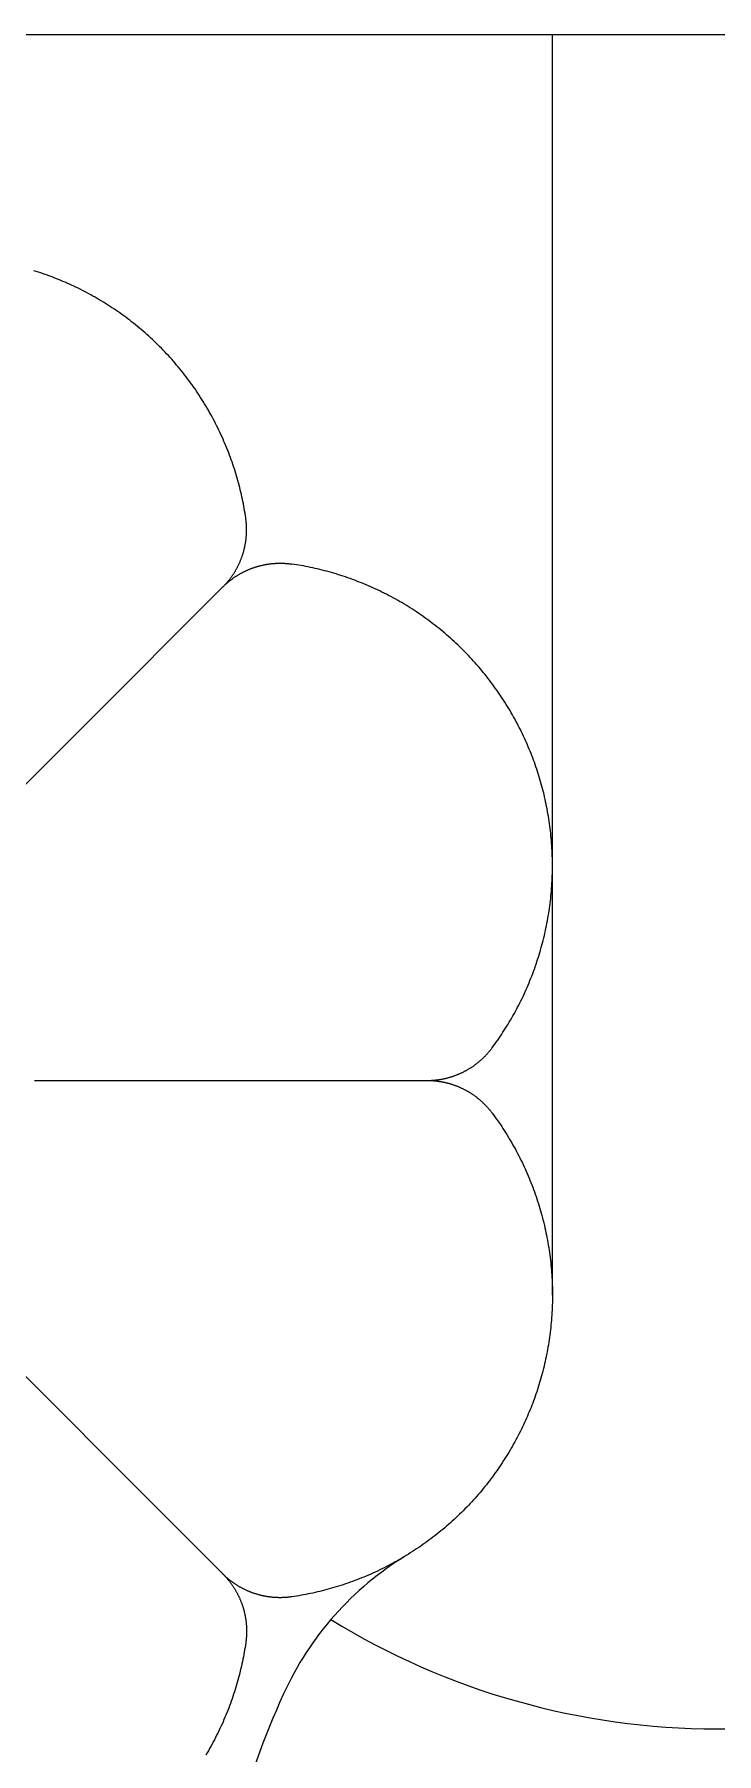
# Model space of a CAD drawing. Extents: x -111 to 2985, y -118 to 122.
# Drawn here: x 92.56 to 94.92, y 108.78 to 114.73 of the extents above; entities that cross this region are included whole.
import ezdxf

# ---------------------------------------------------------------- set-up
doc = ezdxf.new("R2010")
doc.units = 0
doc.layers.add('LAYER_03', color=5, linetype='CONTINUOUS')

msp = doc.modelspace()

# ---------------------------------------------------------------- linework, layer by layer
at = {"layer": 'LAYER_03'}
for points in [[(73.9139, 114.7293), (115.9333, 114.7293)], [(94.3547, 110.363), (94.3547, 114.7293)], [(92.2505, 111.8533), (93.213, 112.8158), (93.2144, 112.8172), (93.2158, 112.8186), (93.2171, 112.82), (93.2185, 112.8214), (93.2199, 112.8229), (93.2212, 112.8243), (93.2225, 112.8258), (93.2239, 112.8273), (93.2252, 112.8288), (93.2265, 112.8303), (93.2278, 112.8318), (93.2291, 112.8333), (93.2304, 112.8349), (93.2317, 112.8364), (93.2329, 112.838), (93.2342, 112.8395), (93.2354, 112.8411), (93.2367, 112.8427), (93.2379, 112.8443), (93.2391, 112.8459), (93.2403, 112.8475), (93.2415, 112.8492), (93.2427, 112.8508), (93.2439, 112.8525), (93.2451, 112.8541), (93.2462, 112.8558), (93.2473, 112.8575), (93.2485, 112.8592), (93.2496, 112.8609), (93.2507, 112.8626), (93.2518, 112.8643), (93.2529, 112.8661), (93.254, 112.8678), (93.255, 112.8696), (93.2561, 112.8713), (93.2571, 112.8731), (93.2581, 112.8749), (93.2592, 112.8767), (93.2602, 112.8785), (93.2612, 112.8803), (93.2621, 112.8821), (93.2631, 112.8839), (93.264, 112.8858), (93.265, 112.8876), (93.2659, 112.8894), (93.2668, 112.8913), (93.2677, 112.8932), (93.2686, 112.895), (93.2695, 112.8969), (93.2703, 112.8988), (93.2712, 112.9007), (93.272, 112.9026), (93.2728, 112.9045), (93.2736, 112.9064), (93.2744, 112.9083), (93.2752, 112.9102), (93.2759, 112.9122), (93.2767, 112.9141), (93.2774, 112.916), (93.2781, 112.918), (93.2788, 112.9199), (93.2795, 112.9219), (93.2802, 112.9239), (93.2809, 112.9258), (93.2815, 112.9278), (93.2821, 112.9298), (93.2828, 112.9318), (93.2834, 112.9338), (93.284, 112.9357), (93.2845, 112.9377), (93.2851, 112.9397), (93.2856, 112.9417), (93.2862, 112.9437), (93.2867, 112.9458), (93.2872, 112.9478), (93.2876, 112.9498), (93.2881, 112.9518), (93.2886, 112.9538), (93.289, 112.9558), (93.2894, 112.9579), (93.2898, 112.9599), (93.2902, 112.9619), (93.2906, 112.964), (93.291, 112.966), (93.2913, 112.968), (93.2916, 112.9701), (93.2919, 112.9721), (93.2922, 112.9741), (93.2925, 112.9762), (93.2928, 112.9782), (93.2931, 112.9803), (93.2933, 112.9823), (93.2935, 112.9844), (93.2937, 112.9864), (93.2939, 112.9884), (93.2941, 112.9905), (93.2943, 112.9925), (93.2944, 112.9946), (93.2946, 112.9966), (93.2947, 112.9986), (93.2948, 113.0007), (93.2949, 113.0027), (93.2949, 113.0047), (93.295, 113.0068), (93.295, 113.0088), (93.2951, 113.0108), (93.2951, 113.0128), (93.2951, 113.0149), (93.2951, 113.0169), (93.295, 113.0189), (93.295, 113.0209), (93.2949, 113.0229), (93.2949, 113.025), (93.2948, 113.027), (93.2947, 113.029), (93.2946, 113.031), (93.2944, 113.033), (93.2943, 113.035), (93.2941, 113.0369), (93.294, 113.0389), (93.2938, 113.0409), (93.2936, 113.0429), (93.2934, 113.0449), (93.2932, 113.0468), (93.2929, 113.0488), (93.2927, 113.0507), (93.2924, 113.0527), (93.2921, 113.0546), (93.2909, 113.0627), (93.2896, 113.0708), (93.2883, 113.0789), (93.2869, 113.0869), (93.2854, 113.095), (93.2839, 113.1031), (93.2823, 113.1112), (93.2806, 113.1193), (93.2788, 113.1274), (93.277, 113.1355), (93.2752, 113.1436), (93.2732, 113.1517), (93.2712, 113.1598), (93.2691, 113.1678), (93.267, 113.1759), (93.2648, 113.184), (93.2625, 113.1921), (93.2602, 113.2002), (93.2577, 113.2082), (93.2553, 113.2163), (93.2527, 113.2243), (93.2501, 113.2324), (93.2474, 113.2404), (93.2447, 113.2484), (93.2418, 113.2564), (93.239, 113.2644), (93.236, 113.2724), (93.233, 113.2804), (93.2299, 113.2883), (93.2267, 113.2962), (93.2235, 113.3042), (93.2202, 113.3121), (93.2168, 113.3199), (93.2134, 113.3278), (93.2099, 113.3356), (93.2063, 113.3435), (93.2027, 113.3513), (93.199, 113.359), (93.1952, 113.3668), (93.1914, 113.3745), (93.1875, 113.3822), (93.1835, 113.3899), (93.1795, 113.3975), (93.1754, 113.4052), (93.1713, 113.4127), (93.167, 113.4203), (93.1627, 113.4278), (93.1584, 113.4353), (93.154, 113.4428), (93.1495, 113.4502), (93.1449, 113.4576), (93.1403, 113.465), (93.1357, 113.4723), (93.1309, 113.4796), (93.1261, 113.4869), (93.1213, 113.4941), (93.1164, 113.5013), (93.1114, 113.5085), (93.1064, 113.5156), (93.1013, 113.5226), (93.0961, 113.5297), (93.0909, 113.5366), (93.0856, 113.5436), (93.0803, 113.5505), (93.0749, 113.5573), (93.0695, 113.5641), (93.064, 113.5709), (93.0584, 113.5776), (93.0528, 113.5843), (93.0472, 113.5909), (93.0415, 113.5975), (93.0357, 113.604), (93.0299, 113.6105), (93.024, 113.6169), (93.0181, 113.6233), (93.0121, 113.6296), (93.0061, 113.6358), (93, 113.6421), (92.9939, 113.6482), (92.9878, 113.6543), (92.9816, 113.6604), (92.9753, 113.6664), (92.969, 113.6723), (92.9627, 113.6782), (92.9563, 113.6841), (92.9498, 113.6898), (92.9434, 113.6956), (92.9369, 113.7012), (92.9303, 113.7068), (92.9237, 113.7124), (92.9171, 113.7179), (92.9104, 113.7233), (92.9037, 113.7287), (92.8969, 113.734), (92.8902, 113.7392), (92.8833, 113.7444), (92.8765, 113.7495), (92.8696, 113.7546), (92.8627, 113.7596), (92.8557, 113.7646), (92.8487, 113.7694), (92.8417, 113.7743), (92.8347, 113.779), (92.8276, 113.7837), (92.8205, 113.7883), (92.8134, 113.7929), (92.8062, 113.7974), (92.799, 113.8019), (92.7918, 113.8062), (92.7846, 113.8105), (92.7774, 113.8148), (92.7701, 113.819), (92.7628, 113.8231), (92.7555, 113.8271), (92.7481, 113.8311), (92.7408, 113.8351), (92.7334, 113.8389), (92.726, 113.8427), (92.7186, 113.8465), (92.7112, 113.8501), (92.7038, 113.8537), (92.6963, 113.8573), (92.6888, 113.8607), (92.6814, 113.8641), (92.6739, 113.8675), (92.6664, 113.8708), (92.6589, 113.874), (92.6513, 113.8771), (92.6438, 113.8802), (92.6362, 113.8833), (92.6286, 113.8862), (92.6209, 113.8892), (92.6132, 113.892), (92.6055, 113.8949), (92.5977, 113.8976), (92.5899, 113.9004), (92.5821, 113.903), (92.5742, 113.9056), (92.5663, 113.9081), (92.5583, 113.9106)], [(92.5598, 111.1065), (93.921, 111.1065), (93.923, 111.1065), (93.925, 111.1065), (93.9269, 111.1065), (93.9289, 111.1066), (93.9309, 111.1067), (93.9329, 111.1067), (93.9348, 111.1068), (93.9368, 111.1069), (93.9388, 111.107), (93.9408, 111.1072), (93.9428, 111.1073), (93.9448, 111.1075), (93.9468, 111.1077), (93.9488, 111.1079), (93.9508, 111.1081), (93.9528, 111.1083), (93.9548, 111.1085), (93.9568, 111.1088), (93.9588, 111.109), (93.9608, 111.1093), (93.9628, 111.1096), (93.9648, 111.1099), (93.9668, 111.1102), (93.9688, 111.1106), (93.9708, 111.1109), (93.9728, 111.1113), (93.9748, 111.1117), (93.9768, 111.1121), (93.9788, 111.1125), (93.9808, 111.1129), (93.9828, 111.1134), (93.9848, 111.1138), (93.9868, 111.1143), (93.9888, 111.1148), (93.9908, 111.1153), (93.9928, 111.1158), (93.9947, 111.1164), (93.9967, 111.1169), (93.9987, 111.1175), (94.0007, 111.118), (94.0026, 111.1186), (94.0046, 111.1192), (94.0066, 111.1199), (94.0085, 111.1205), (94.0105, 111.1212), (94.0125, 111.1218), (94.0144, 111.1225), (94.0164, 111.1232), (94.0183, 111.1239), (94.0202, 111.1246), (94.0222, 111.1254), (94.0241, 111.1261), (94.026, 111.1269), (94.028, 111.1277), (94.0299, 111.1285), (94.0318, 111.1293), (94.0337, 111.1301), (94.0356, 111.131), (94.0375, 111.1318), (94.0394, 111.1327), (94.0412, 111.1336), (94.0431, 111.1345), (94.045, 111.1354), (94.0468, 111.1363), (94.0487, 111.1372), (94.0505, 111.1382), (94.0524, 111.1392), (94.0542, 111.1401), (94.056, 111.1411), (94.0578, 111.1421), (94.0596, 111.1432), (94.0614, 111.1442), (94.0632, 111.1452), (94.065, 111.1463), (94.0668, 111.1474), (94.0685, 111.1485), (94.0703, 111.1496), (94.0721, 111.1507), (94.0738, 111.1518), (94.0755, 111.1529), (94.0772, 111.1541), (94.079, 111.1552), (94.0807, 111.1564), (94.0824, 111.1576), (94.084, 111.1588), (94.0857, 111.16), (94.0874, 111.1612), (94.089, 111.1624), (94.0907, 111.1637), (94.0923, 111.1649), (94.0939, 111.1662), (94.0955, 111.1675), (94.0971, 111.1687), (94.0987, 111.17), (94.1003, 111.1713), (94.1019, 111.1727), (94.1034, 111.174), (94.105, 111.1753), (94.1065, 111.1767), (94.1081, 111.178), (94.1096, 111.1794), (94.1111, 111.1808), (94.1126, 111.1822), (94.114, 111.1835), (94.1155, 111.1849), (94.117, 111.1864), (94.1184, 111.1878), (94.1198, 111.1892), (94.1213, 111.1907), (94.1227, 111.1921), (94.1241, 111.1936), (94.1254, 111.195), (94.1268, 111.1965), (94.1282, 111.198), (94.1295, 111.1995), (94.1309, 111.201), (94.1322, 111.2025), (94.1335, 111.204), (94.1348, 111.2055), (94.1361, 111.207), (94.1373, 111.2085), (94.1386, 111.2101), (94.1398, 111.2116), (94.1411, 111.2132), (94.1423, 111.2147), (94.1435, 111.2163), (94.1447, 111.2179), (94.1459, 111.2194), (94.1507, 111.226), (94.1555, 111.2326), (94.1603, 111.2393), (94.165, 111.246), (94.1697, 111.2527), (94.1743, 111.2595), (94.1789, 111.2664), (94.1834, 111.2733), (94.1879, 111.2803), (94.1924, 111.2873), (94.1967, 111.2943), (94.2011, 111.3014), (94.2054, 111.3085), (94.2097, 111.3157), (94.2139, 111.323), (94.218, 111.3302), (94.2221, 111.3376), (94.2262, 111.3449), (94.2302, 111.3523), (94.2341, 111.3598), (94.238, 111.3673), (94.2418, 111.3748), (94.2456, 111.3824), (94.2493, 111.39), (94.253, 111.3977), (94.2566, 111.4054), (94.2601, 111.4131), (94.2636, 111.4209), (94.2671, 111.4287), (94.2704, 111.4365), (94.2738, 111.4444), (94.277, 111.4523), (94.2802, 111.4603), (94.2833, 111.4682), (94.2864, 111.4763), (94.2894, 111.4843), (94.2924, 111.4924), (94.2952, 111.5005), (94.2981, 111.5087), (94.3008, 111.5168), (94.3035, 111.525), (94.3061, 111.5333), (94.3087, 111.5415), (94.3112, 111.5498), (94.3136, 111.5581), (94.316, 111.5665), (94.3183, 111.5748), (94.3205, 111.5832), (94.3226, 111.5916), (94.3247, 111.6), (94.3268, 111.6085), (94.3287, 111.6169), (94.3306, 111.6254), (94.3324, 111.6339), (94.3341, 111.6425), (94.3358, 111.651), (94.3374, 111.6596), (94.339, 111.6681), (94.3404, 111.6767), (94.3418, 111.6853), (94.3431, 111.6939), (94.3444, 111.7025), (94.3456, 111.7112), (94.3467, 111.7198), (94.3477, 111.7285), (94.3487, 111.7371), (94.3496, 111.7458), (94.3504, 111.7545), (94.3512, 111.7631), (94.3518, 111.7718), (94.3524, 111.7805), (94.353, 111.7892), (94.3534, 111.7979), (94.3538, 111.8066), (94.3542, 111.8153), (94.3544, 111.824), (94.3546, 111.8326), (94.3547, 111.8413), (94.3547, 111.85), (94.3547, 111.8587), (94.3546, 111.8674), (94.3544, 111.876), (94.3542, 111.8847), (94.3538, 111.8933), (94.3534, 111.902), (94.353, 111.9106), (94.3525, 111.9192), (94.3519, 111.9279), (94.3512, 111.9365), (94.3504, 111.945), (94.3496, 111.9536), (94.3488, 111.9622), (94.3478, 111.9707), (94.3468, 111.9792), (94.3457, 111.9877), (94.3446, 111.9962), (94.3433, 112.0047), (94.342, 112.0132), (94.3407, 112.0216), (94.3393, 112.03), (94.3378, 112.0384), (94.3362, 112.0468), (94.3346, 112.0551), (94.3329, 112.0634), (94.3312, 112.0717), (94.3294, 112.08), (94.3275, 112.0882), (94.3256, 112.0964), (94.3236, 112.1046), (94.3215, 112.1128), (94.3194, 112.1209), (94.3172, 112.129), (94.3149, 112.1371), (94.3126, 112.1451), (94.3103, 112.1531), (94.3078, 112.1611), (94.3054, 112.1691), (94.3028, 112.177), (94.3002, 112.1849), (94.2976, 112.1927), (94.2949, 112.2005), (94.2921, 112.2083), (94.2893, 112.216), (94.2864, 112.2237), (94.2835, 112.2314), (94.2805, 112.239), (94.2774, 112.2466), (94.2743, 112.2541), (94.2712, 112.2616), (94.268, 112.2692), (94.2647, 112.2767), (94.2614, 112.2841), (94.2579, 112.2916), (94.2545, 112.2991), (94.2509, 112.3065), (94.2473, 112.314), (94.2437, 112.3214), (94.2399, 112.3288), (94.2361, 112.3362), (94.2323, 112.3436), (94.2284, 112.3509), (94.2244, 112.3583), (94.2203, 112.3656), (94.2162, 112.3729), (94.212, 112.3801), (94.2078, 112.3874), (94.2034, 112.3946), (94.1991, 112.4018), (94.1946, 112.409), (94.1901, 112.4162), (94.1856, 112.4233), (94.1809, 112.4304), (94.1762, 112.4375), (94.1715, 112.4445), (94.1667, 112.4515), (94.1618, 112.4585), (94.1568, 112.4655), (94.1518, 112.4724), (94.1468, 112.4793), (94.1416, 112.4861), (94.1364, 112.4929), (94.1312, 112.4997), (94.1259, 112.5065), (94.1205, 112.5132), (94.1151, 112.5198), (94.1096, 112.5265), (94.1041, 112.5331), (94.0984, 112.5396), (94.0928, 112.5461), (94.0871, 112.5526), (94.0813, 112.5591), (94.0754, 112.5654), (94.0696, 112.5718), (94.0636, 112.5781), (94.0576, 112.5843), (94.0516, 112.5905), (94.0454, 112.5967), (94.0393, 112.6028), (94.0331, 112.6089), (94.0268, 112.6149), (94.0205, 112.6209), (94.0141, 112.6268), (94.0077, 112.6327), (94.0012, 112.6385), (93.9947, 112.6442), (93.9881, 112.65), (93.9815, 112.6556), (93.9748, 112.6612), (93.9681, 112.6668), (93.9613, 112.6723), (93.9545, 112.6777), (93.9477, 112.6831), (93.9408, 112.6884), (93.9338, 112.6937), (93.9269, 112.6989), (93.9198, 112.704), (93.9128, 112.7091), (93.9057, 112.7142), (93.8985, 112.7191), (93.8913, 112.7241), (93.8841, 112.7289), (93.8769, 112.7337), (93.8696, 112.7384), (93.8622, 112.7431), (93.8549, 112.7477), (93.8475, 112.7523), (93.84, 112.7567), (93.8326, 112.7612), (93.8251, 112.7655), (93.8175, 112.7698), (93.81, 112.774), (93.8024, 112.7782), (93.7947, 112.7823), (93.7871, 112.7863), (93.7794, 112.7903), (93.7717, 112.7942), (93.764, 112.798), (93.7562, 112.8018), (93.7485, 112.8055), (93.7407, 112.8091), (93.7329, 112.8127), (93.725, 112.8162), (93.7171, 112.8196), (93.7093, 112.823), (93.7014, 112.8263), (93.6935, 112.8295), (93.6855, 112.8327), (93.6776, 112.8358), (93.6696, 112.8388), (93.6616, 112.8417), (93.6536, 112.8446), (93.6456, 112.8474), (93.6376, 112.8502), (93.6296, 112.8529), (93.6215, 112.8555), (93.6135, 112.858), (93.6054, 112.8605), (93.5974, 112.8629), (93.5893, 112.8653), (93.5812, 112.8676), (93.5731, 112.8698), (93.5651, 112.8719), (93.557, 112.874), (93.5489, 112.876), (93.5408, 112.8779), (93.5327, 112.8798), (93.5246, 112.8816), (93.5165, 112.8834), (93.5084, 112.885), (93.5003, 112.8866), (93.4922, 112.8882), (93.4841, 112.8897), (93.4761, 112.8911), (93.468, 112.8924), (93.4599, 112.8937), (93.4519, 112.8949)], [(93.213, 112.8158), (93.2144, 112.8172), (93.2158, 112.8185), (93.2172, 112.8199), (93.2187, 112.8213), (93.2201, 112.8226), (93.2216, 112.824), (93.223, 112.8253), (93.2245, 112.8267), (93.226, 112.828), (93.2275, 112.8293), (93.229, 112.8306), (93.2305, 112.8319), (93.2321, 112.8332), (93.2336, 112.8344), (93.2352, 112.8357), (93.2367, 112.837), (93.2383, 112.8382), (93.2399, 112.8395), (93.2415, 112.8407), (93.2431, 112.8419), (93.2448, 112.8431), (93.2464, 112.8443), (93.248, 112.8455), (93.2497, 112.8467), (93.2514, 112.8478), (93.253, 112.849), (93.2547, 112.8501), (93.2564, 112.8513), (93.2581, 112.8524), (93.2598, 112.8535), (93.2616, 112.8546), (93.2633, 112.8557), (93.265, 112.8568), (93.2668, 112.8578), (93.2686, 112.8589), (93.2703, 112.8599), (93.2721, 112.8609), (93.2739, 112.8619), (93.2757, 112.8629), (93.2775, 112.8639), (93.2793, 112.8649), (93.2811, 112.8659), (93.283, 112.8668), (93.2848, 112.8678), (93.2867, 112.8687), (93.2885, 112.8696), (93.2904, 112.8705), (93.2922, 112.8714), (93.2941, 112.8723), (93.296, 112.8731), (93.2979, 112.874), (93.2998, 112.8748), (93.3017, 112.8756), (93.3036, 112.8764), (93.3055, 112.8772), (93.3075, 112.878), (93.3094, 112.8787), (93.3113, 112.8795), (93.3133, 112.8802), (93.3152, 112.8809), (93.3172, 112.8816), (93.3191, 112.8823), (93.3211, 112.883), (93.323, 112.8837), (93.325, 112.8843), (93.327, 112.8849), (93.329, 112.8855), (93.331, 112.8861), (93.333, 112.8867), (93.335, 112.8873), (93.337, 112.8879), (93.339, 112.8884), (93.341, 112.8889), (93.343, 112.8894), (93.345, 112.8899), (93.347, 112.8904), (93.349, 112.8909), (93.351, 112.8913), (93.3531, 112.8918), (93.3551, 112.8922), (93.3571, 112.8926), (93.3592, 112.893), (93.3612, 112.8934), (93.3632, 112.8937), (93.3653, 112.8941), (93.3673, 112.8944), (93.3693, 112.8947), (93.3714, 112.895), (93.3734, 112.8953), (93.3754, 112.8956), (93.3775, 112.8958), (93.3795, 112.8961), (93.3816, 112.8963), (93.3836, 112.8965), (93.3856, 112.8967), (93.3877, 112.8969), (93.3897, 112.8971), (93.3918, 112.8972), (93.3938, 112.8973), (93.3958, 112.8975), (93.3979, 112.8976), (93.3999, 112.8976), (93.4019, 112.8977), (93.404, 112.8978), (93.406, 112.8978), (93.408, 112.8979), (93.4101, 112.8979), (93.4121, 112.8979), (93.4141, 112.8979), (93.4161, 112.8978), (93.4181, 112.8978), (93.4202, 112.8977), (93.4222, 112.8977), (93.4242, 112.8976), (93.4262, 112.8975), (93.4282, 112.8974), (93.4302, 112.8972), (93.4322, 112.8971), (93.4342, 112.8969), (93.4361, 112.8968), (93.4381, 112.8966), (93.4401, 112.8964), (93.4421, 112.8962), (93.444, 112.8959), (93.446, 112.8957), (93.448, 112.8955), (93.4499, 112.8952), (93.4519, 112.8949)], [(93.921, 111.1065), (93.923, 111.1065), (93.925, 111.1065), (93.9269, 111.1064), (93.9289, 111.1064), (93.9309, 111.1063), (93.9329, 111.1062), (93.9348, 111.1061), (93.9368, 111.106), (93.9388, 111.1059), (93.9408, 111.1058), (93.9428, 111.1056), (93.9448, 111.1055), (93.9468, 111.1053), (93.9488, 111.1051), (93.9508, 111.1049), (93.9528, 111.1047), (93.9548, 111.1044), (93.9568, 111.1042), (93.9588, 111.1039), (93.9608, 111.1036), (93.9628, 111.1033), (93.9648, 111.103), (93.9668, 111.1027), (93.9688, 111.1024), (93.9708, 111.102), (93.9728, 111.1017), (93.9748, 111.1013), (93.9768, 111.1009), (93.9788, 111.1005), (93.9808, 111.1), (93.9828, 111.0996), (93.9848, 111.0991), (93.9868, 111.0987), (93.9888, 111.0982), (93.9908, 111.0977), (93.9928, 111.0971), (93.9947, 111.0966), (93.9967, 111.0961), (93.9987, 111.0955), (94.0007, 111.0949), (94.0026, 111.0943), (94.0046, 111.0937), (94.0066, 111.0931), (94.0085, 111.0925), (94.0105, 111.0918), (94.0125, 111.0911), (94.0144, 111.0905), (94.0164, 111.0898), (94.0183, 111.0891), (94.0202, 111.0883), (94.0222, 111.0876), (94.0241, 111.0868), (94.026, 111.0861), (94.028, 111.0853), (94.0299, 111.0845), (94.0318, 111.0837), (94.0337, 111.0828), (94.0356, 111.082), (94.0375, 111.0811), (94.0394, 111.0803), (94.0412, 111.0794), (94.0431, 111.0785), (94.045, 111.0776), (94.0468, 111.0767), (94.0487, 111.0757), (94.0505, 111.0748), (94.0524, 111.0738), (94.0542, 111.0728), (94.056, 111.0718), (94.0578, 111.0708), (94.0596, 111.0698), (94.0614, 111.0688), (94.0632, 111.0677), (94.065, 111.0667), (94.0668, 111.0656), (94.0685, 111.0645), (94.0703, 111.0634), (94.0721, 111.0623), (94.0738, 111.0612), (94.0755, 111.06), (94.0772, 111.0589), (94.079, 111.0577), (94.0807, 111.0566), (94.0824, 111.0554), (94.084, 111.0542), (94.0857, 111.053), (94.0874, 111.0518), (94.089, 111.0505), (94.0907, 111.0493), (94.0923, 111.048), (94.0939, 111.0468), (94.0955, 111.0455), (94.0971, 111.0442), (94.0987, 111.0429), (94.1003, 111.0416), (94.1019, 111.0403), (94.1034, 111.039), (94.105, 111.0376), (94.1065, 111.0363), (94.1081, 111.0349), (94.1096, 111.0336), (94.1111, 111.0322), (94.1126, 111.0308), (94.114, 111.0294), (94.1155, 111.028), (94.117, 111.0266), (94.1184, 111.0252), (94.1198, 111.0237), (94.1213, 111.0223), (94.1227, 111.0209), (94.1241, 111.0194), (94.1254, 111.0179), (94.1268, 111.0165), (94.1282, 111.015), (94.1295, 111.0135), (94.1309, 111.012), (94.1322, 111.0105), (94.1335, 111.009), (94.1348, 111.0075), (94.1361, 111.006), (94.1373, 111.0044), (94.1386, 111.0029), (94.1398, 111.0013), (94.1411, 110.9998), (94.1423, 110.9982), (94.1435, 110.9967), (94.1447, 110.9951), (94.1459, 110.9935)], [(94.1459, 110.9935), (94.1507, 110.987), (94.1555, 110.9804), (94.1603, 110.9737), (94.165, 110.967), (94.1697, 110.9602), (94.1743, 110.9534), (94.1789, 110.9466), (94.1834, 110.9397), (94.1879, 110.9327), (94.1924, 110.9257), (94.1967, 110.9187), (94.2011, 110.9116), (94.2054, 110.9044), (94.2097, 110.8972), (94.2139, 110.89), (94.218, 110.8827), (94.2221, 110.8754), (94.2262, 110.868), (94.2302, 110.8606), (94.2341, 110.8532), (94.238, 110.8457), (94.2418, 110.8381), (94.2456, 110.8306), (94.2493, 110.823), (94.253, 110.8153), (94.2566, 110.8076), (94.2601, 110.7999), (94.2636, 110.7921), (94.2671, 110.7843), (94.2704, 110.7764), (94.2738, 110.7686), (94.277, 110.7607), (94.2802, 110.7527), (94.2833, 110.7447), (94.2864, 110.7367), (94.2894, 110.7286), (94.2924, 110.7206), (94.2952, 110.7124), (94.2981, 110.7043), (94.3008, 110.6961), (94.3035, 110.6879), (94.3061, 110.6797), (94.3087, 110.6714), (94.3112, 110.6632), (94.3136, 110.6548), (94.316, 110.6465), (94.3183, 110.6382), (94.3205, 110.6298), (94.3226, 110.6214), (94.3247, 110.6129), (94.3268, 110.6045), (94.3287, 110.596), (94.3306, 110.5875), (94.3324, 110.579), (94.3341, 110.5705), (94.3358, 110.562), (94.3374, 110.5534), (94.339, 110.5448), (94.3404, 110.5363), (94.3418, 110.5277), (94.3431, 110.519), (94.3444, 110.5104), (94.3456, 110.5018), (94.3467, 110.4931), (94.3477, 110.4845), (94.3487, 110.4758), (94.3496, 110.4672), (94.3504, 110.4585), (94.3512, 110.4498), (94.3518, 110.4411), (94.3524, 110.4325), (94.353, 110.4238), (94.3534, 110.4151), (94.3538, 110.4064), (94.3542, 110.3977), (94.3544, 110.389), (94.3546, 110.3803), (94.3547, 110.3716), (94.3547, 110.3629), (94.3547, 110.3543), (94.3546, 110.3456), (94.3544, 110.3369), (94.3542, 110.3283), (94.3538, 110.3196), (94.3534, 110.311), (94.353, 110.3023), (94.3525, 110.2937), (94.3519, 110.2851), (94.3512, 110.2765), (94.3504, 110.2679), (94.3496, 110.2594), (94.3488, 110.2508), (94.3478, 110.2423), (94.3468, 110.2337), (94.3457, 110.2252), (94.3446, 110.2167), (94.3433, 110.2083), (94.342, 110.1998), (94.3407, 110.1914), (94.3393, 110.183), (94.3378, 110.1746), (94.3362, 110.1662), (94.3346, 110.1579), (94.3329, 110.1495), (94.3312, 110.1412), (94.3294, 110.133), (94.3275, 110.1247), (94.3256, 110.1165), (94.3236, 110.1083), (94.3215, 110.1002), (94.3194, 110.092), (94.3172, 110.0839), (94.3149, 110.0759), (94.3126, 110.0678), (94.3103, 110.0598), (94.3078, 110.0518), (94.3054, 110.0439), (94.3028, 110.036), (94.3002, 110.0281), (94.2976, 110.0203), (94.2949, 110.0125), (94.2921, 110.0047), (94.2893, 109.997), (94.2864, 109.9893), (94.2835, 109.9816), (94.2805, 109.974), (94.2774, 109.9664), (94.2743, 109.9588), (94.2712, 109.9513), (94.268, 109.9438), (94.2647, 109.9363), (94.2614, 109.9288), (94.2579, 109.9213), (94.2545, 109.9139), (94.2509, 109.9064), (94.2473, 109.899), (94.2437, 109.8916), (94.2399, 109.8842), (94.2361, 109.8768), (94.2323, 109.8694), (94.2284, 109.862), (94.2244, 109.8547), (94.2203, 109.8474), (94.2162, 109.8401), (94.212, 109.8328), (94.2078, 109.8256), (94.2034, 109.8183), (94.1991, 109.8111), (94.1946, 109.804), (94.1901, 109.7968), (94.1856, 109.7897), (94.1809, 109.7826), (94.1762, 109.7755), (94.1715, 109.7685), (94.1667, 109.7614), (94.1618, 109.7545), (94.1568, 109.7475), (94.1518, 109.7406), (94.1468, 109.7337), (94.1416, 109.7268), (94.1364, 109.72), (94.1312, 109.7132), (94.1259, 109.7065), (94.1205, 109.6998), (94.1151, 109.6931), (94.1096, 109.6865), (94.1041, 109.6799), (94.0984, 109.6733), (94.0928, 109.6668), (94.0871, 109.6603), (94.0813, 109.6539), (94.0754, 109.6475), (94.0696, 109.6412), (94.0636, 109.6349), (94.0576, 109.6286), (94.0516, 109.6224), (94.0454, 109.6163), (94.0393, 109.6101), (94.0331, 109.6041), (94.0268, 109.5981), (94.0205, 109.5921), (94.0141, 109.5862), (94.0077, 109.5803), (94.0012, 109.5745), (93.9947, 109.5687), (93.9881, 109.563), (93.9815, 109.5574), (93.9748, 109.5517), (93.9681, 109.5462), (93.9613, 109.5407), (93.9545, 109.5353), (93.9477, 109.5299), (93.9408, 109.5246), (93.9338, 109.5193), (93.9269, 109.5141), (93.9198, 109.5089), (93.9128, 109.5038), (93.9057, 109.4988), (93.8985, 109.4938), (93.8913, 109.4889), (93.8841, 109.484), (93.8769, 109.4793), (93.8696, 109.4745), (93.8622, 109.4699), (93.8549, 109.4652), (93.8475, 109.4607), (93.84, 109.4562), (93.8326, 109.4518), (93.8251, 109.4474), (93.8175, 109.4432), (93.81, 109.4389), (93.8024, 109.4348), (93.7947, 109.4307), (93.7871, 109.4266), (93.7794, 109.4227), (93.7717, 109.4188), (93.764, 109.4149), (93.7562, 109.4112), (93.7485, 109.4075), (93.7407, 109.4038), (93.7329, 109.4003), (93.725, 109.3968), (93.7171, 109.3934), (93.7093, 109.39), (93.7014, 109.3867), (93.6935, 109.3835), (93.6855, 109.3803), (93.6776, 109.3772), (93.6696, 109.3742), (93.6616, 109.3712), (93.6536, 109.3683), (93.6456, 109.3655), (93.6376, 109.3628), (93.6296, 109.3601), (93.6215, 109.3575), (93.6135, 109.3549), (93.6054, 109.3524), (93.5974, 109.35), (93.5893, 109.3477), (93.5812, 109.3454), (93.5731, 109.3432), (93.5651, 109.341), (93.557, 109.339), (93.5489, 109.337), (93.5408, 109.335), (93.5327, 109.3331), (93.5246, 109.3313), (93.5165, 109.3296), (93.5084, 109.3279), (93.5003, 109.3263), (93.4922, 109.3248), (93.4841, 109.3233), (93.4761, 109.3219), (93.468, 109.3205), (93.4599, 109.3193), (93.4519, 109.3181), (93.4499, 109.3178), (93.448, 109.3175), (93.446, 109.3173), (93.444, 109.317), (93.4421, 109.3168), (93.4401, 109.3166), (93.4381, 109.3164), (93.4361, 109.3162), (93.4342, 109.316), (93.4322, 109.3159), (93.4302, 109.3157), (93.4282, 109.3156), (93.4262, 109.3155), (93.4242, 109.3154), (93.4222, 109.3153), (93.4202, 109.3152), (93.4181, 109.3152), (93.4161, 109.3151), (93.4141, 109.3151), (93.4121, 109.3151), (93.4101, 109.3151), (93.408, 109.3151), (93.406, 109.3151), (93.404, 109.3152), (93.4019, 109.3152), (93.3999, 109.3153), (93.3979, 109.3154), (93.3958, 109.3155), (93.3938, 109.3156), (93.3918, 109.3158), (93.3897, 109.3159), (93.3877, 109.3161), (93.3856, 109.3163), (93.3836, 109.3164), (93.3816, 109.3167), (93.3795, 109.3169), (93.3775, 109.3171), (93.3754, 109.3174), (93.3734, 109.3176), (93.3714, 109.3179), (93.3693, 109.3182), (93.3673, 109.3185), (93.3653, 109.3189), (93.3632, 109.3192), (93.3612, 109.3196), (93.3592, 109.32), (93.3571, 109.3204), (93.3551, 109.3208), (93.3531, 109.3212), (93.351, 109.3216), (93.349, 109.3221), (93.347, 109.3225), (93.345, 109.323), (93.343, 109.3235), (93.341, 109.324), (93.339, 109.3246), (93.337, 109.3251), (93.335, 109.3257), (93.333, 109.3262), (93.331, 109.3268), (93.329, 109.3274), (93.327, 109.328), (93.325, 109.3287), (93.323, 109.3293), (93.3211, 109.33), (93.3191, 109.3306), (93.3172, 109.3313), (93.3152, 109.332), (93.3133, 109.3328), (93.3113, 109.3335), (93.3094, 109.3342), (93.3075, 109.335), (93.3055, 109.3358), (93.3036, 109.3366), (93.3017, 109.3374), (93.2998, 109.3382), (93.2979, 109.339), (93.296, 109.3399), (93.2941, 109.3407), (93.2922, 109.3416), (93.2904, 109.3425), (93.2885, 109.3434), (93.2867, 109.3443), (93.2848, 109.3452), (93.283, 109.3461), (93.2811, 109.3471), (93.2793, 109.3481), (93.2775, 109.349), (93.2757, 109.35), (93.2739, 109.351), (93.2721, 109.352), (93.2703, 109.3531), (93.2686, 109.3541), (93.2668, 109.3551), (93.265, 109.3562), (93.2633, 109.3573), (93.2616, 109.3584), (93.2598, 109.3595), (93.2581, 109.3606), (93.2564, 109.3617), (93.2547, 109.3628), (93.253, 109.364), (93.2514, 109.3651), (93.2497, 109.3663), (93.248, 109.3675), (93.2464, 109.3687), (93.2448, 109.3699), (93.2431, 109.3711), (93.2415, 109.3723), (93.2399, 109.3735), (93.2383, 109.3747), (93.2367, 109.376), (93.2352, 109.3772), (93.2336, 109.3785), (93.2321, 109.3798), (93.2305, 109.3811), (93.229, 109.3824), (93.2275, 109.3837), (93.226, 109.385), (93.2245, 109.3863), (93.223, 109.3876), (93.2216, 109.389), (93.2201, 109.3903), (93.2187, 109.3917), (93.2172, 109.393), (93.2158, 109.3944), (93.2144, 109.3958), (93.213, 109.3972), (92.2505, 110.3597)], [(93.213, 109.3972), (93.2144, 109.3958), (93.2158, 109.3944), (93.2171, 109.393), (93.2185, 109.3915), (93.2199, 109.3901), (93.2212, 109.3886), (93.2225, 109.3872), (93.2239, 109.3857), (93.2252, 109.3842), (93.2265, 109.3827), (93.2278, 109.3812), (93.2291, 109.3796), (93.2304, 109.3781), (93.2317, 109.3766), (93.2329, 109.375), (93.2342, 109.3734), (93.2354, 109.3719), (93.2367, 109.3703), (93.2379, 109.3687), (93.2391, 109.367), (93.2403, 109.3654), (93.2415, 109.3638), (93.2427, 109.3621), (93.2439, 109.3605), (93.2451, 109.3588), (93.2462, 109.3571), (93.2473, 109.3555), (93.2485, 109.3538), (93.2496, 109.3521), (93.2507, 109.3503), (93.2518, 109.3486), (93.2529, 109.3469), (93.254, 109.3451), (93.255, 109.3434), (93.2561, 109.3416), (93.2571, 109.3399), (93.2581, 109.3381), (93.2592, 109.3363), (93.2602, 109.3345), (93.2612, 109.3327), (93.2621, 109.3309), (93.2631, 109.329), (93.264, 109.3272), (93.265, 109.3254), (93.2659, 109.3235), (93.2668, 109.3217), (93.2677, 109.3198), (93.2686, 109.3179), (93.2695, 109.3161), (93.2703, 109.3142), (93.2712, 109.3123), (93.272, 109.3104), (93.2728, 109.3085), (93.2736, 109.3066), (93.2744, 109.3047), (93.2752, 109.3027), (93.2759, 109.3008), (93.2767, 109.2989), (93.2774, 109.2969), (93.2781, 109.295), (93.2788, 109.293), (93.2795, 109.2911), (93.2802, 109.2891), (93.2809, 109.2871), (93.2815, 109.2852), (93.2821, 109.2832), (93.2828, 109.2812), (93.2834, 109.2792), (93.284, 109.2772), (93.2845, 109.2752), (93.2851, 109.2732), (93.2856, 109.2712), (93.2862, 109.2692), (93.2867, 109.2672), (93.2872, 109.2652), (93.2876, 109.2632), (93.2881, 109.2612), (93.2886, 109.2591), (93.289, 109.2571), (93.2894, 109.2551), (93.2898, 109.2531), (93.2902, 109.251), (93.2906, 109.249), (93.291, 109.247), (93.2913, 109.2449), (93.2916, 109.2429), (93.2919, 109.2409), (93.2922, 109.2388), (93.2925, 109.2368), (93.2928, 109.2347), (93.2931, 109.2327), (93.2933, 109.2307), (93.2935, 109.2286), (93.2937, 109.2266), (93.2939, 109.2245), (93.2941, 109.2225), (93.2943, 109.2204), (93.2944, 109.2184), (93.2946, 109.2164), (93.2947, 109.2143), (93.2948, 109.2123), (93.2949, 109.2103), (93.2949, 109.2082), (93.295, 109.2062), (93.295, 109.2042), (93.2951, 109.2021), (93.2951, 109.2001), (93.2951, 109.1981), (93.2951, 109.1961), (93.295, 109.194), (93.295, 109.192), (93.2949, 109.19), (93.2949, 109.188), (93.2948, 109.186), (93.2947, 109.184), (93.2946, 109.182), (93.2944, 109.18), (93.2943, 109.178), (93.2941, 109.176), (93.294, 109.174), (93.2938, 109.1721), (93.2936, 109.1701), (93.2934, 109.1681), (93.2932, 109.1661), (93.2929, 109.1642), (93.2927, 109.1622), (93.2924, 109.1603), (93.2921, 109.1583), (93.2909, 109.1503), (93.2896, 109.1422), (93.2883, 109.1341), (93.2869, 109.126), (93.2854, 109.1179), (93.2839, 109.1099), (93.2823, 109.1018), (93.2806, 109.0937), (93.2788, 109.0856), (93.277, 109.0775), (93.2752, 109.0694), (93.2732, 109.0613), (93.2712, 109.0532), (93.2691, 109.0451), (93.267, 109.037), (93.2648, 109.029), (93.2625, 109.0209), (93.2602, 109.0128), (93.2577, 109.0047), (93.2553, 108.9967), (93.2527, 108.9886), (93.2501, 108.9806), (93.2474, 108.9726), (93.2447, 108.9646), (93.2418, 108.9565), (93.239, 108.9486), (93.236, 108.9406), (93.233, 108.9326), (93.2299, 108.9247), (93.2267, 108.9167), (93.2235, 108.9088), (93.2202, 108.9009), (93.2168, 108.893), (93.2134, 108.8852), (93.2099, 108.8773), (93.2063, 108.8695), (93.2027, 108.8617), (93.199, 108.8539), (93.1952, 108.8462), (93.1914, 108.8385), (93.1875, 108.8308), (93.1835, 108.8231), (93.1795, 108.8154), (93.1754, 108.8078), (93.1713, 108.8002), (93.167, 108.7927), (93.1627, 108.7851), (93.1584, 108.7776), (93.154, 108.7702)]]:
    msp.add_lwpolyline(points, dxfattribs=at)
for points in [[(86.0504, 109.7275, 0.20129), (94.9236, 95.3415)], [(93.8478, 109.4609, 0.15025), (93.4233, 108.9824)], [(93.5871, 109.2392, 0.138776), (94.9236, 108.861)], [(94.9236, 108.861, 0.138776), (96.2601, 109.2392)], [(93.4233, 108.9824, 0.080881), (93.1651, 108.0345)]]:
    msp.add_lwpolyline(points, format="xyb", dxfattribs=at)

doc.saveas('drawing.dxf')
